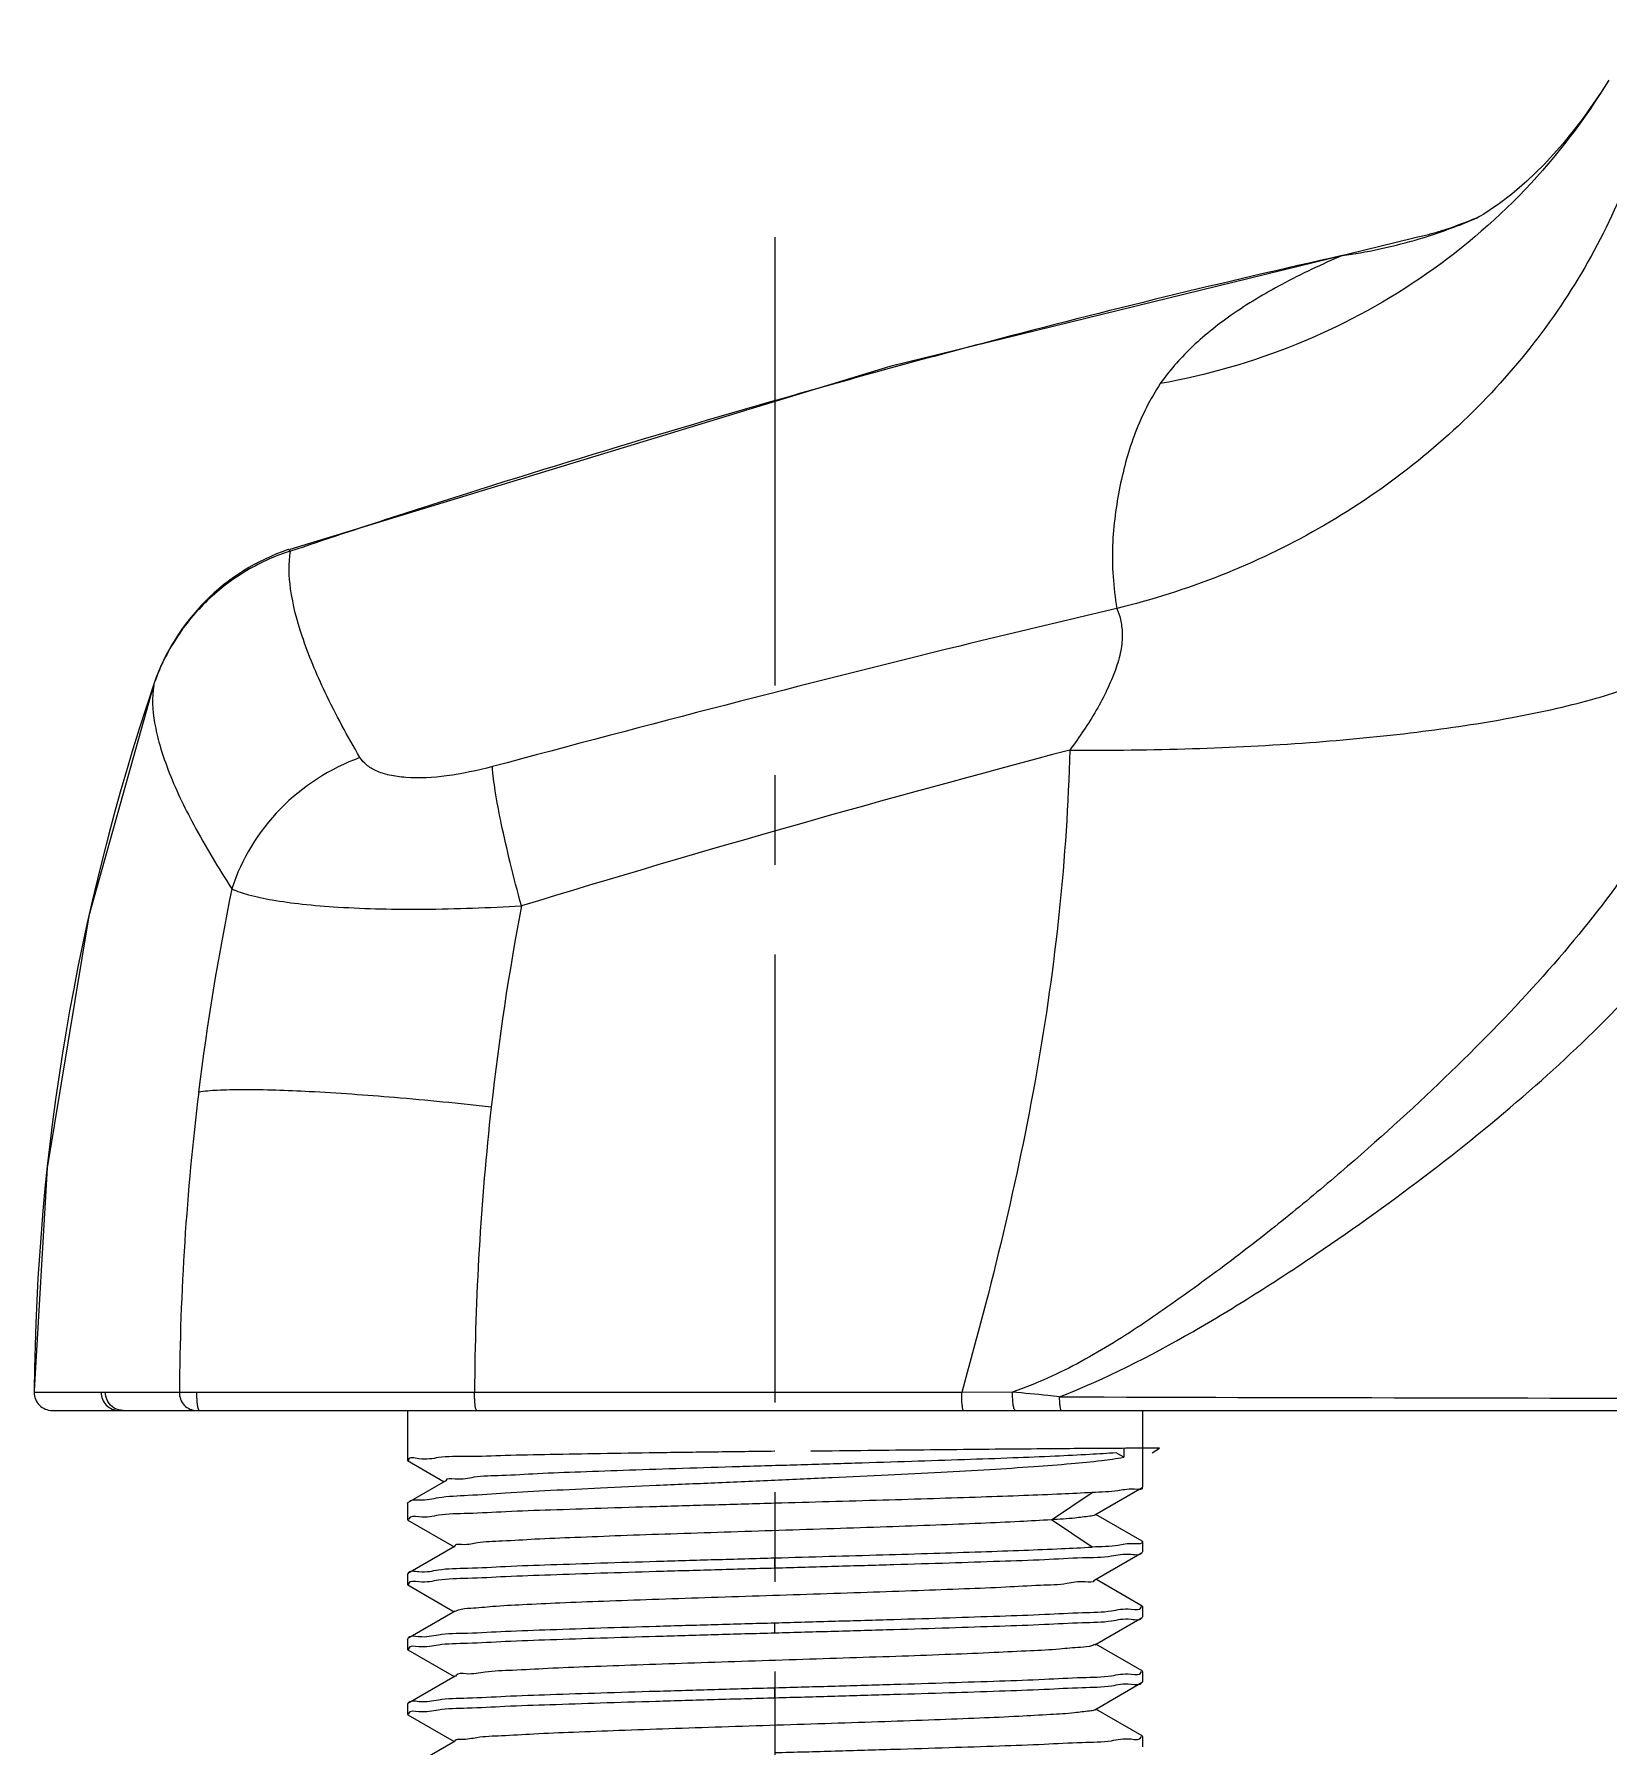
# Model space of a CAD drawing. Header units: millimetres. Extents: x 1091 to 1735, y 843 to 1297.
# Drawn here: x 1432.36 to 1476.27, y 1096.81 to 1144.56 of the extents above; entities that cross this region are included whole.
import ezdxf

# ---------------------------------------------------------------- set-up
doc = ezdxf.new("R2010")
doc.units = ezdxf.units.MM
doc.linetypes.add('CENTER', pattern=[2, 1.25, -0.25, 0.25, -0.25])
doc.layers.add('\\M+5B1EA\\M+5D7A2', color=1, linetype='Continuous')

msp = doc.modelspace()

# ---------------------------------------------------------------- linework, layer by layer
at = {"color": 7, "linetype": 'Continuous'}
for p, q in [((1476.268, 1143.283), (1476.268, 1143.283)), ((1472.242, 1139.3), (1472.165, 1139.271)), ((1472.319, 1139.331), (1472.242, 1139.3)), ((1472.396, 1139.362), (1472.319, 1139.331)), ((1472.473, 1139.393), (1472.396, 1139.362)), ((1472.549, 1139.425), (1472.473, 1139.393)), ((1472.624, 1139.458), (1472.549, 1139.425)), ((1472.668, 1139.477), (1472.624, 1139.458)), ((1471.825, 1139.148), (1471.75, 1139.123)), ((1471.9, 1139.174), (1471.825, 1139.148)), ((1471.976, 1139.201), (1471.9, 1139.174)), ((1472.165, 1139.271), (1472.089, 1139.242)), ((1439.445, 1130.191), (1439.445, 1130.191)), ((1435.699, 1126.441), (1435.699, 1126.442)), ((1432.363, 1106.744), (1432.363, 1106.692)), ((1434.348, 1106.693), (1434.228, 1106.693)), ((1436.896, 1106.691), (1434.348, 1106.693)), ((1432.863, 1106.189), (1575.171, 1106.189))]:
    msp.add_line(p, q, dxfattribs=at)
at = {"color": 9, "linetype": 'Continuous'}
for p, q in [((1458.225, 1106.691), (1432.363, 1106.692)), ((1459.641, 1106.701), (1458.225, 1106.691)), ((1442.767, 1106.189), (1442.767, 1104.796)), ((1463.267, 1106.189), (1463.267, 1104.049)), ((1462.743, 1104.883), (1462.536, 1105.008)), ((1462.743, 1105.135), (1462.743, 1104.883)), ((1463.536, 1105.008), (1463.743, 1105.135)), ((1442.767, 1104.796), (1442.772, 1104.789)), ((1442.772, 1104.789), (1443.79, 1104.201)), ((1443.817, 1104.217), (1442.788, 1103.621)), ((1461.94, 1103.275), (1463.255, 1104.036)), ((1463.267, 1104.049), (1463.255, 1104.036)), ((1442.767, 1103.596), (1442.788, 1103.621)), ((1442.767, 1103.597), (1442.767, 1103.147)), ((1460.726, 1103.139), (1461.864, 1103.899)), ((1442.767, 1103.147), (1442.779, 1103.133)), ((1442.779, 1103.133), (1444.071, 1102.386)), ((1461.864, 1102.378), (1460.726, 1103.138)), ((1463.253, 1102.548), (1461.968, 1103.292)), ((1463.253, 1102.548), (1463.267, 1102.533)), ((1463.267, 1102.533), (1463.267, 1102.242)), ((1444.098, 1102.402), (1442.779, 1101.639)), ((1453.017, 1101.789), (1453.017, 1102.078)), ((1461.935, 1101.465), (1463.255, 1102.228)), ((1463.267, 1102.242), (1463.255, 1102.228)), ((1442.767, 1101.625), (1442.779, 1101.639)), ((1442.767, 1101.625), (1442.767, 1101.337)), ((1442.767, 1101.337), (1442.779, 1101.323)), ((1442.779, 1101.323), (1444.071, 1100.576)), ((1463.255, 1100.734), (1461.963, 1101.481)), ((1463.267, 1100.72), (1463.255, 1100.734)), ((1463.267, 1100.72), (1463.267, 1100.432)), ((1444.099, 1100.592), (1442.779, 1099.829)), ((1453.017, 1099.979), (1453.017, 1100.268)), ((1461.935, 1099.655), (1463.255, 1100.418)), ((1463.267, 1100.432), (1463.255, 1100.418)), ((1442.767, 1099.815), (1442.779, 1099.829)), ((1442.767, 1099.815), (1442.767, 1099.527)), ((1463.255, 1098.924), (1461.963, 1099.671)), ((1442.767, 1099.527), (1442.779, 1099.513)), ((1442.779, 1099.513), (1444.071, 1098.766)), ((1444.098, 1098.782), (1442.779, 1098.019)), ((1463.267, 1098.91), (1463.255, 1098.924)), ((1463.267, 1098.91), (1463.267, 1098.622)), ((1453.017, 1098.169), (1453.017, 1098.458)), ((1461.935, 1097.845), (1463.255, 1098.608)), ((1463.267, 1098.622), (1463.255, 1098.608)), ((1442.767, 1098.005), (1442.779, 1098.019)), ((1442.767, 1098.005), (1442.767, 1097.717)), ((1463.255, 1097.114), (1461.963, 1097.861)), ((1442.767, 1097.717), (1442.779, 1097.703)), ((1442.779, 1097.703), (1444.071, 1096.956)), ((1444.099, 1096.972), (1442.779, 1096.209)), ((1463.267, 1097.1), (1463.255, 1097.114)), ((1463.267, 1097.1), (1463.267, 1096.812))]:
    msp.add_line(p, q, dxfattribs=at)
at = {"color": 7, "linetype": 'Continuous'}
for points in [[(1476.268, 1143.283), (1476.054, 1142.941), (1475.526, 1142.18), (1474.987, 1141.506), (1474.463, 1140.932), (1473.981, 1140.466), (1473.562, 1140.105), (1473.221, 1139.841), (1472.964, 1139.661), (1472.788, 1139.548), (1472.683, 1139.485), (1472.665, 1139.475)], [(1470.833, 1138.874), (1456.22, 1135.296), (1439.491, 1130.196)], [(1471.75, 1139.123), (1471.674, 1139.099), (1471.636, 1139.087), (1471.598, 1139.075), (1471.559, 1139.063), (1471.521, 1139.051), (1471.482, 1139.04), (1471.443, 1139.028), (1471.403, 1139.017), (1471.363, 1139.006), (1471.323, 1138.994), (1471.283, 1138.983), (1471.242, 1138.972), (1471.201, 1138.962), (1471.16, 1138.951), (1471.118, 1138.941), (1471.076, 1138.93), (1471.034, 1138.92), (1470.991, 1138.91), (1470.948, 1138.9), (1470.904, 1138.89), (1470.86, 1138.88), (1470.821, 1138.872)], [(1472.089, 1139.242), (1472.013, 1139.214), (1471.976, 1139.201)], [(1435.699, 1126.441), (1433.883, 1119.977), (1432.723, 1112.952), (1432.363, 1106.744)]]:
    msp.add_lwpolyline(points, dxfattribs=at)
at = {"color": 9, "linetype": 'Continuous'}
for centre, radius, start, end in [((1466.917, 1152.469), 14.209, 290.7419, 293.8627), ((1466.83, 1152.776), 14.527, 277.9496, 286.0285), ((1466.897, 1152.526), 14.268, 286.0442, 290.7358), ((1525.621, 883.942), 260.705, 102.58002, 104.80966), ((1533.863, 852.501), 293.209, 104.79633, 105.89413), ((1542.614, 821.833), 325.1, 105.89724, 107.96407), ((1518.139, 897.678), 245.404, 107.98982, 108.68823), ((1441.331, 1124.467), 5.971, 107.8095, 108.1717), ((1435.86, 1126.387), 0.17, 163.7111, 170.2912), ((1435.856, 1126.388), 0.166, 161.1798, 163.685), ((1565.691, 727.779), 410.338, 104.74675, 106.96677), ((1508.073, 1106.369), 71.655, 168.43488, 173.02863), ((1519.58, 1106.355), 74.934, 169.30809, 173.64546), ((1509.379, 1106.202), 72.971, 173.02291, 179.61504), ((1521.155, 1106.195), 76.517, 173.65686, 179.62803), ((1500.668, 15179.108), 14072.597, 269.8383063, 270.0003524)]:
    msp.add_arc(centre, radius, start, end, dxfattribs=at)
at = {"color": 7, "linetype": 'Continuous'}
for centre, radius, start, end in [((1441.38, 1124.511), 6, 108.8169, 161.2381), ((1495.189, 1106.229), 62.828, 161.25829, 179.53015), ((1432.863, 1106.689), 0.5, 179.5465, 270), ((1434.728, 1106.689), 0.5, 179.4741, 270.0012)]:
    msp.add_arc(centre, radius, start, end, dxfattribs=at)
at = {"color": 9, "linetype": 'Continuous'}
for points, knots in [([(1477.839, 1144.56), (1477.714, 1143.632), (1477.308, 1141.781), (1476.255, 1139.126), (1474.777, 1136.636), (1472.28, 1133.601), (1468.288, 1130.51), (1464.509, 1129.025), (1462.548, 1128.55)], [0, 0, 0, 0, 0.119795, 0.240996, 0.363841, 0.488459, 0.741939, 1, 1, 1, 1]), ([(1476.268, 1143.283), (1475.606, 1142.188), (1474.033, 1140.131), (1471.058, 1137.62), (1467.589, 1135.778), (1465.057, 1135.052), (1463.763, 1134.818)], [0, 0, 0, 0, 0.247076, 0.495458, 0.746204, 1, 1, 1, 1]), ([(1468.839, 1138.388), (1468.266, 1138.145), (1467.202, 1137.645), (1465.774, 1136.79), (1464.618, 1135.87), (1464.01, 1135.172), (1463.763, 1134.818)], [0, 0, 0, 0, 0.297063, 0.561038, 0.793772, 1, 1, 1, 1]), ([(1463.763, 1134.818), (1463.623, 1134.602), (1463.363, 1134.159), (1463.052, 1133.453), (1462.812, 1132.714), (1462.626, 1131.943), (1462.492, 1131.138), (1462.418, 1130.299), (1462.431, 1129.43), (1462.501, 1128.845), (1462.548, 1128.55)], [0, 0, 0, 0, 0.118481, 0.235899, 0.354302, 0.475617, 0.600659, 0.729568, 0.862374, 1, 1, 1, 1]), ([(1439.469, 1130.139), (1439.033, 1129.996), (1438.192, 1129.609), (1437.1, 1128.757), (1436.234, 1127.68), (1435.839, 1126.847), (1435.692, 1126.415)], [0, 0, 0, 0, 0.250883, 0.501121, 0.750774, 1, 1, 1, 1]), ([(1439.451, 1130.192), (1439.45, 1130.192), (1439.448, 1130.192), (1439.446, 1130.191), (1439.445, 1130.191)], [0, 0, 0, 0, 0.510279, 1, 1, 1, 1]), ([(1441.446, 1124.391), (1441.1, 1124.984), (1440.5, 1126.086), (1439.836, 1127.661), (1439.485, 1128.985), (1439.45, 1129.799), (1439.507, 1130.143)], [0, 0, 0, 0, 0.334591, 0.610302, 0.829936, 1, 1, 1, 1]), ([(1439.505, 1130.151), (1439.495, 1130.162), (1439.48, 1130.178), (1439.46, 1130.191), (1439.451, 1130.192)], [0, 0, 0, 0, 0.628897, 1, 1, 1, 1]), ([(1462.548, 1128.55), (1461.089, 1128.209), (1455.268, 1126.811), (1449.474, 1125.304), (1445.14, 1124.14)], [0, 0, 0, 0, 0.250313, 1, 1, 1, 1]), ([(1462.548, 1128.55), (1462.594, 1128.453), (1462.669, 1128.223), (1462.715, 1127.824), (1462.674, 1127.344), (1462.513, 1126.818), (1462.279, 1126.265), (1461.879, 1125.502), (1461.503, 1124.961), (1461.242, 1124.603)], [0, 0, 0, 0, 0.074031, 0.166144, 0.276687, 0.404736, 0.545195, 0.69286, 1, 1, 1, 1]), ([(1461.24, 1124.601), (1462.38, 1124.593), (1464.609, 1124.619), (1467.838, 1124.783), (1470.814, 1125.065), (1473.446, 1125.456), (1475.381, 1125.879), (1476.691, 1126.278), (1477.491, 1126.579), (1478.157, 1126.898), (1478.795, 1127.3), (1479.18, 1127.687), (1479.295, 1127.972)], [0, 0, 0, 0, 0.18224, 0.356179, 0.51687, 0.65985, 0.781354, 0.833161, 0.878685, 0.917843, 0.950776, 1, 1, 1, 1]), ([(1435.693, 1126.415), (1435.638, 1126.069), (1435.674, 1125.496), (1435.86, 1124.717), (1436.189, 1123.751), (1436.841, 1122.395), (1437.497, 1121.317), (1437.873, 1120.735)], [0, 0, 0, 0, 0.169847, 0.272369, 0.388521, 0.663872, 1, 1, 1, 1]), ([(1479.261, 1126.697), (1479.129, 1125.845), (1478.543, 1124.062), (1477.042, 1121.494), (1475.005, 1118.868), (1472.53, 1116.224), (1470.216, 1114.057), (1468.227, 1112.338), (1466.658, 1111.061), (1465.302, 1110.033), (1464.188, 1109.231), (1463.052, 1108.439), (1461.577, 1107.512), (1460.302, 1106.929), (1459.641, 1106.701)], [0, 0, 0, 0, 0.09005, 0.193282, 0.309589, 0.436469, 0.57111, 0.640551, 0.711028, 0.782336, 0.818273, 0.854378, 0.92695, 1, 1, 1, 1]), ([(1461.24, 1124.601), (1461.198, 1123.1), (1460.999, 1120.085), (1460.145, 1114.072), (1459.051, 1109.628), (1458.225, 1106.691)], [0, 0, 0, 0, 0.24749, 0.497311, 1, 1, 1, 1]), ([(1460.954, 1106.567), (1462.236, 1107.071), (1464.08, 1108.008), (1466.412, 1109.425), (1468.646, 1110.887), (1471.283, 1112.783), (1474.195, 1115.157), (1476.739, 1117.578), (1478.827, 1120.009), (1480.33, 1122.426), (1480.93, 1124.117), (1481.052, 1124.928)], [0, 0, 0, 0, 0.1478, 0.220803, 0.292988, 0.43412, 0.569218, 0.695704, 0.810641, 0.911992, 1, 1, 1, 1]), ([(1441.446, 1124.391), (1440.619, 1124.09), (1439.09, 1123.112), (1438.14, 1121.56), (1437.873, 1120.735)], [0, 0, 0, 0, 0.503619, 1, 1, 1, 1]), ([(1445.14, 1124.14), (1444.718, 1124.031), (1443.922, 1123.857), (1442.946, 1123.8), (1442.287, 1123.887), (1441.912, 1124.001), (1441.63, 1124.17), (1441.497, 1124.317), (1441.446, 1124.391)], [0, 0, 0, 0, 0.336595, 0.62939, 0.749335, 0.84911, 0.930473, 1, 1, 1, 1]), ([(1445.947, 1120.259), (1445.837, 1120.661), (1445.639, 1121.425), (1445.393, 1122.495), (1445.224, 1123.385), (1445.153, 1123.915), (1445.14, 1124.14)], [0, 0, 0, 0, 0.315051, 0.596882, 0.829502, 1, 1, 1, 1]), ([(1437.873, 1120.735), (1438.022, 1120.663), (1438.395, 1120.543), (1439.052, 1120.406), (1439.886, 1120.295), (1441.295, 1120.181), (1443.336, 1120.144), (1445.041, 1120.206), (1445.947, 1120.257)], [0, 0, 0, 0, 0.060945, 0.143738, 0.24765, 0.370998, 0.665149, 1, 1, 1, 1]), ([(1445.107, 1114.648), (1444.209, 1114.747), (1442.519, 1114.914), (1440.204, 1115.08), (1438.553, 1115.14), (1437.524, 1115.121), (1437.119, 1115.091), (1436.948, 1115.066)], [0, 0, 0, 0, 0.331191, 0.622547, 0.851292, 0.936485, 1, 1, 1, 1]), ([(1436.409, 1106.692), (1436.409, 1106.627), (1436.432, 1106.496), (1436.537, 1106.328), (1436.697, 1106.215), (1436.824, 1106.189), (1436.887, 1106.189)], [0, 0, 0, 0, 0.25533, 0.507565, 0.755372, 1, 1, 1, 1]), ([(1458.276, 1106.189), (1458.271, 1106.189), (1458.262, 1106.204), (1458.255, 1106.231), (1458.246, 1106.279), (1458.236, 1106.369), (1458.227, 1106.509), (1458.225, 1106.627), (1458.225, 1106.691)], [0, 0, 0, 0, 0.027216, 0.086355, 0.179161, 0.302602, 0.62311, 1, 1, 1, 1]), ([(1460.954, 1106.567), (1460.844, 1106.58), (1460.407, 1106.627), (1459.969, 1106.67), (1459.641, 1106.701)], [0, 0, 0, 0, 0.251236, 1, 1, 1, 1]), ([(1459.725, 1106.189), (1459.718, 1106.189), (1459.703, 1106.202), (1459.681, 1106.252), (1459.659, 1106.357), (1459.644, 1106.515), (1459.641, 1106.636), (1459.641, 1106.701)], [0, 0, 0, 0, 0.036464, 0.099422, 0.31607, 0.631756, 1, 1, 1, 1]), ([(1461.002, 1106.189), (1460.999, 1106.189), (1460.991, 1106.199), (1460.981, 1106.233), (1460.969, 1106.309), (1460.959, 1106.425), (1460.955, 1106.517), (1460.954, 1106.567)], [0, 0, 0, 0, 0.027681, 0.084384, 0.29138, 0.608174, 1, 1, 1, 1]), ([(1444.706, 1106.189), (1444.7, 1106.189), (1444.688, 1106.203), (1444.684, 1106.217), (1444.68, 1106.227)], [0, 0, 0, 0, 0.340766, 1, 1, 1, 1])]:
    msp.add_open_spline(points, degree=3, knots=knots, dxfattribs=at)
at = {"color": 7, "linetype": 'Continuous'}
for points, knots in [([(1434.596, 1106.256), (1434.521, 1106.3), (1434.393, 1106.429), (1434.347, 1106.606), (1434.348, 1106.693)], [0, 0, 0, 0, 0.499838, 1, 1, 1, 1]), ([(1436.971, 1106.189), (1436.965, 1106.189), (1436.951, 1106.202), (1436.932, 1106.251), (1436.913, 1106.354), (1436.899, 1106.508), (1436.896, 1106.627), (1436.896, 1106.691)], [0, 0, 0, 0, 0.033886, 0.095595, 0.311412, 0.628852, 1, 1, 1, 1]), ([(1444.68, 1106.227), (1444.662, 1106.287), (1444.647, 1106.443), (1444.64, 1106.598), (1444.64, 1106.691)], [0, 0, 0, 0, 0.401827, 1, 1, 1, 1])]:
    msp.add_open_spline(points, degree=3, knots=knots, dxfattribs=at)
msp.add_open_spline([(1434.847, 1106.189), (1434.761, 1106.189), (1434.671, 1106.213), (1434.596, 1106.256)], degree=3, dxfattribs=at)
at = {"color": 9, "linetype": 'Continuous'}
for points, start_tangent, end_tangent in [([(1453.017, 1105.049), (1451.336, 1105.028), (1449.7, 1105.006), (1448.152, 1104.982), (1446.749, 1104.957), (1445.493, 1104.93), (1444.446, 1104.902), (1443.634, 1104.873), (1443.083, 1104.843), (1442.802, 1104.812), (1442.801, 1104.795)], (-0.999931, -0.011739), (-0.014323, -0.999897)), ([(1462.536, 1105.009), (1461.795, 1104.96), (1460.829, 1104.912), (1459.655, 1104.863), (1458.304, 1104.814), (1456.83, 1104.765), (1455.255, 1104.716), (1453.64, 1104.667), (1452.025, 1104.619), (1450.444, 1104.569), (1448.957, 1104.521), (1447.592, 1104.471), (1446.394, 1104.422), (1445.398, 1104.373), (1444.623, 1104.324), (1444.099, 1104.274), (1443.836, 1104.225), (1443.835, 1104.216)], (-0.99692, -0.078426), (-0.057432, -0.998349)), ([(1463.743, 1105.135), (1463.121, 1105.134), (1462.278, 1105.13), (1461.233, 1105.122), (1460.013, 1105.112), (1458.647, 1105.1), (1457.167, 1105.085), (1455.612, 1105.068), (1454.017, 1105.049)], (-0.999991, 0.00424), (-0.999931, -0.011739)), ([(1453.017, 1104.248), (1454.617, 1104.32), (1456.176, 1104.393), (1457.651, 1104.468), (1459.011, 1104.545), (1460.235, 1104.625), (1461.281, 1104.707), (1462.124, 1104.793), (1462.743, 1104.883)], (0.999012, 0.044432), (0.983778, 0.179388)), ([(1442.801, 1103.618), (1442.805, 1103.629), (1443.09, 1103.694), (1443.645, 1103.759), (1444.458, 1103.825), (1445.505, 1103.893), (1446.759, 1103.962), (1448.157, 1104.031), (1449.702, 1104.102), (1451.338, 1104.174), (1453.017, 1104.248)], (0.237391, 0.971414), (0.999012, 0.044432)), ([(1463.256, 1104.036), (1463.048, 1103.991), (1462.578, 1103.946), (1461.864, 1103.899)], (0.501067, -0.865408), (-0.998417, -0.056237)), ([(1453.017, 1103.599), (1451.344, 1103.552), (1449.714, 1103.505), (1448.168, 1103.457), (1446.763, 1103.41), (1445.515, 1103.363), (1444.457, 1103.314), (1443.639, 1103.266), (1443.087, 1103.219), (1442.804, 1103.171), (1442.8, 1103.145)], (-0.999602, -0.028195), (-0.039918, -0.999203)), ([(1461.864, 1103.899), (1461.004, 1103.857), (1459.961, 1103.814), (1458.767, 1103.771), (1457.447, 1103.728), (1456.023, 1103.685), (1454.53, 1103.642), (1453.017, 1103.599)], (-0.998484, -0.055037), (-0.999602, -0.028195)), ([(1460.726, 1103.139), (1459.843, 1103.089), (1458.759, 1103.04), (1457.508, 1102.99), (1456.134, 1102.941), (1454.656, 1102.892), (1453.13, 1102.842), (1451.6, 1102.793), (1450.117, 1102.743), (1448.722, 1102.694), (1447.441, 1102.644), (1446.326, 1102.595), (1445.412, 1102.545), (1444.724, 1102.496), (1444.281, 1102.447), (1444.09, 1102.399)], (-0.99797, -0.063683), (0.328511, -0.9445)), ([(1461.942, 1103.272), (1461.797, 1103.237), (1461.383, 1103.188), (1460.726, 1103.139)], (-0.867375, -0.497655), (-0.997963, -0.063791)), ([(1463.255, 1102.524), (1463.257, 1102.52), (1463.051, 1102.472), (1462.582, 1102.424), (1461.864, 1102.378)], (0.585877, -0.8104), (-0.998493, -0.054886)), ([(1442.801, 1101.637), (1442.803, 1101.65), (1443.084, 1101.697), (1443.634, 1101.745), (1444.45, 1101.793), (1445.508, 1101.841), (1446.76, 1101.889), (1448.165, 1101.936), (1449.713, 1101.983), (1451.344, 1102.031), (1453.017, 1102.078)], (0.124231, 0.992253), (0.999608, 0.027997)), ([(1453.017, 1102.078), (1454.53, 1102.121), (1456.023, 1102.164), (1457.447, 1102.207), (1458.767, 1102.249), (1459.961, 1102.292), (1461.004, 1102.335), (1461.864, 1102.378)], (0.999608, 0.027997), (0.998425, 0.056098)), ([(1463.233, 1102.23), (1463.231, 1102.217), (1462.949, 1102.17), (1462.401, 1102.122), (1461.591, 1102.075), (1460.537, 1102.026), (1459.285, 1101.979), (1457.878, 1101.932), (1456.333, 1101.884), (1454.695, 1101.837), (1453.017, 1101.789)], (-0.119437, -0.992842), (-0.999608, -0.027986)), ([(1453.017, 1101.789), (1451.34, 1101.742), (1449.704, 1101.694), (1448.16, 1101.647), (1446.755, 1101.6), (1445.507, 1101.552), (1444.451, 1101.504), (1443.635, 1101.456), (1443.085, 1101.409), (1442.803, 1101.361), (1442.8, 1101.336)], (-0.999608, -0.027986), (-0.022479, -0.999747)), ([(1461.92, 1101.465), (1461.919, 1101.458), (1461.665, 1101.408), (1461.161, 1101.359), (1460.418, 1101.31), (1459.455, 1101.26), (1458.305, 1101.211), (1457.004, 1101.162), (1455.587, 1101.113), (1454.097, 1101.063), (1452.573, 1101.014), (1451.058, 1100.965), (1449.597, 1100.915), (1448.237, 1100.866), (1447.022, 1100.817), (1445.978, 1100.767), (1445.141, 1100.718), (1444.537, 1100.668), (1444.182, 1100.619), (1444.103, 1100.585)], (-0.022119, -0.999755), (-0.850074, -0.526663)), ([(1453.017, 1100.268), (1454.699, 1100.315), (1456.34, 1100.363), (1457.884, 1100.41), (1459.288, 1100.457), (1460.541, 1100.505), (1461.594, 1100.553), (1462.403, 1100.601), (1462.95, 1100.649), (1463.231, 1100.696), (1463.234, 1100.721)], (0.999602, 0.028197), (0.014326, 0.999897)), ([(1442.8, 1099.827), (1442.802, 1099.839), (1443.082, 1099.887), (1443.631, 1099.934), (1444.447, 1099.983), (1445.504, 1100.031), (1446.754, 1100.078), (1448.161, 1100.126), (1449.706, 1100.173), (1451.343, 1100.221), (1453.017, 1100.268)], (0.09469, 0.995507), (0.999602, 0.028196)), ([(1463.233, 1100.42), (1463.232, 1100.408), (1462.951, 1100.36), (1462.403, 1100.313), (1461.588, 1100.264), (1460.531, 1100.216), (1459.283, 1100.169), (1457.876, 1100.121), (1456.33, 1100.074), (1454.692, 1100.026), (1453.017, 1099.979)], (-0.091198, -0.995833), (-0.999599, -0.028311)), ([(1453.017, 1099.979), (1451.337, 1099.932), (1449.698, 1099.884), (1448.155, 1099.837), (1446.751, 1099.79), (1445.501, 1099.742), (1444.446, 1099.694), (1443.632, 1099.646), (1443.085, 1099.599), (1442.803, 1099.551), (1442.8, 1099.526)], (-0.999599, -0.028311), (-0.014937, -0.999888)), ([(1461.928, 1099.665), (1461.868, 1099.632), (1461.534, 1099.583), (1460.953, 1099.534), (1460.145, 1099.485), (1459.129, 1099.436), (1457.922, 1099.386), (1456.568, 1099.336), (1455.11, 1099.287), (1453.607, 1099.238), (1452.088, 1099.189), (1450.59, 1099.139), (1449.162, 1099.09), (1447.846, 1099.041), (1446.68, 1098.991), (1445.7, 1098.942), (1444.937, 1098.893), (1444.405, 1098.843), (1444.126, 1098.794), (1444.117, 1098.775)], (-0.800856, -0.598856), (-0.364752, -0.931105)), ([(1453.017, 1098.458), (1454.695, 1098.505), (1456.334, 1098.553), (1457.878, 1098.6), (1459.283, 1098.647), (1460.531, 1098.695), (1461.587, 1098.743), (1462.401, 1098.791), (1462.949, 1098.838), (1463.231, 1098.886), (1463.234, 1098.911)], (0.999611, 0.02788), (0.012946, 0.999916)), ([(1442.8, 1098.017), (1442.802, 1098.029), (1443.083, 1098.077), (1443.631, 1098.124), (1444.445, 1098.173), (1445.501, 1098.221), (1446.75, 1098.268), (1448.158, 1098.316), (1449.703, 1098.363), (1451.341, 1098.411), (1453.017, 1098.458)], (0.094156, 0.995557), (0.999611, 0.02788)), ([(1463.233, 1098.61), (1463.231, 1098.598), (1462.951, 1098.55), (1462.402, 1098.503), (1461.586, 1098.454), (1460.529, 1098.406), (1459.279, 1098.359), (1457.872, 1098.311), (1456.326, 1098.264), (1454.691, 1098.216), (1453.017, 1098.169)], (-0.101127, -0.994874), (-0.999611, -0.027901)), ([(1453.017, 1098.169), (1451.334, 1098.122), (1449.692, 1098.074), (1448.147, 1098.027), (1446.744, 1097.979), (1445.489, 1097.932), (1444.437, 1097.883), (1443.63, 1097.836), (1443.083, 1097.788), (1442.803, 1097.741), (1442.8, 1097.716)], (-0.999611, -0.027901), (-0.012347, -0.999924)), ([(1461.938, 1097.841), (1461.789, 1097.806), (1461.371, 1097.757), (1460.705, 1097.707), (1459.815, 1097.658), (1458.724, 1097.608), (1457.469, 1097.559), (1456.081, 1097.509), (1454.595, 1097.46), (1453.066, 1097.41), (1451.534, 1097.361), (1450.06, 1097.311), (1448.668, 1097.262), (1447.397, 1097.213), (1446.293, 1097.163), (1445.388, 1097.114), (1444.709, 1097.064), (1444.272, 1097.015), (1444.091, 1096.978)], (-0.86556, -0.500806), (-0.590271, -0.807205)), ([(1453.017, 1096.648), (1454.693, 1096.695), (1456.328, 1096.743), (1457.873, 1096.79), (1459.278, 1096.837), (1460.525, 1096.885), (1461.582, 1096.933), (1462.398, 1096.981), (1462.948, 1097.028), (1463.23, 1097.076), (1463.234, 1097.101)], (0.9996, 0.028283), (0.026251, 0.999655))]:
    msp.add_spline(points, degree=3, dxfattribs=dict(at, start_tangent=start_tangent, end_tangent=end_tangent))
at = {"layer": '\\M+5B1EA\\M+5D7A2', "linetype": 'CENTER', "ltscale": 10}
msp.add_line((1453.017, 1138.906), (1453.017, 1056.561), dxfattribs=at)

doc.saveas('drawing.dxf')
